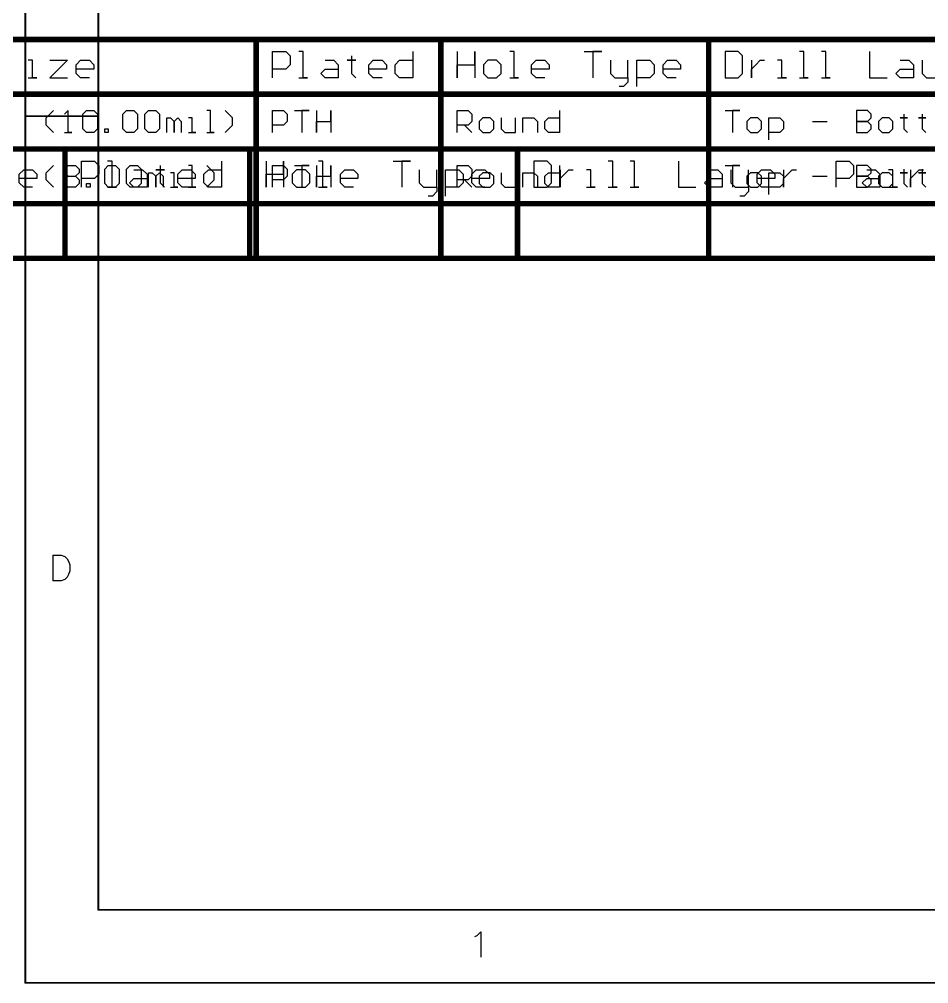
# Model space of a CAD drawing. Header units: millimetres. Extents: x 1.5 to 19.4, y 0 to 11.5.
# Drawn here: x 3.073 to 5.564, y 2.001 to 4.644 of the extents above; entities that cross this region are included whole.
import ezdxf

# ---------------------------------------------------------------- set-up
doc = ezdxf.new("R2010")
doc.units = ezdxf.units.MM
doc.header["$MEASUREMENT"] = 0
doc.layers.add('DrillDrawing', color=1, linetype='Continuous')
doc.layers.add('Mechanical18', color=56, linetype='Continuous')

msp = doc.modelspace()

# ---------------------------------------------------------------- linework, layer by layer
at = {"layer": 'DrillDrawing'}
for p, q in [((3.7664, 4.4834), (3.7664, 4.5553)), ((3.7664, 4.5553), (3.8024, 4.5553)), ((3.8024, 4.5553), (3.8144, 4.5433)), ((3.8504, 4.5553), (3.8384, 4.5553)), ((3.8504, 4.4834), (3.8504, 4.5553)), ((4.1503, 4.5553), (4.1503, 4.4834)), ((4.2723, 4.5553), (4.2723, 4.4834)), ((4.3203, 4.5193), (4.3203, 4.5553)), ((4.3203, 4.5553), (4.3203, 4.4834)), ((4.4282, 4.5553), (4.4162, 4.5553)), ((4.4282, 4.4834), (4.4282, 4.5553)), ((4.6202, 4.5553), (4.6682, 4.5553)), ((4.6682, 4.5553), (4.6442, 4.5553)), ((4.6442, 4.5553), (4.6442, 4.4834)), ((5.0061, 4.5553), (5.0061, 4.4834)), ((5.0421, 4.5553), (5.0061, 4.5553)), ((5.0541, 4.5433), (5.0421, 4.5553)), ((5.222, 4.5553), (5.21, 4.5553)), ((5.222, 4.4834), (5.222, 4.5553)), ((5.282, 4.5553), (5.27, 4.5553)), ((5.282, 4.4834), (5.282, 4.5553)), ((5.402, 4.5553), (5.402, 4.4834)), ((3.1086, 4.5313), (3.0966, 4.5313)), ((3.1086, 4.4834), (3.1086, 4.5313)), ((3.1566, 4.5313), (3.2046, 4.5313)), ((3.2046, 4.5313), (3.1566, 4.4834)), ((3.2286, 4.5193), (3.2406, 4.5313)), ((3.2406, 4.5313), (3.2645, 4.5313)), ((3.2645, 4.5313), (3.2765, 4.5193)), ((3.8144, 4.5433), (3.8144, 4.5193)), ((3.9104, 4.5313), (3.9344, 4.5313)), ((3.9344, 4.5313), (3.9464, 4.5193)), ((3.9823, 4.5313), (3.9704, 4.5313)), ((3.9704, 4.5313), (3.9943, 4.5313)), ((3.9823, 4.5433), (3.9823, 4.5313)), ((3.9943, 4.5313), (3.9823, 4.5313)), ((3.9823, 4.5313), (3.9823, 4.4954)), ((4.0303, 4.5193), (4.0423, 4.5313)), ((4.0423, 4.5313), (4.0663, 4.5313)), ((4.0663, 4.5313), (4.0783, 4.5193)), ((4.1023, 4.5193), (4.1143, 4.5313)), ((4.1143, 4.5313), (4.1503, 4.5313)), ((4.3563, 4.5313), (4.3443, 4.5193)), ((4.3803, 4.5313), (4.3563, 4.5313)), ((4.3923, 4.5193), (4.3803, 4.5313)), ((4.4762, 4.5193), (4.4882, 4.5313)), ((4.4882, 4.5313), (4.5122, 4.5313)), ((4.5122, 4.5313), (4.5242, 4.5193)), ((4.6922, 4.5313), (4.6922, 4.4954)), ((4.7401, 4.4834), (4.7401, 4.5313)), ((4.7641, 4.4594), (4.7641, 4.5313)), ((4.7641, 4.5313), (4.8001, 4.5313)), ((4.8001, 4.5313), (4.8121, 4.5193)), ((4.8361, 4.5193), (4.8481, 4.5313)), ((4.8481, 4.5313), (4.8721, 4.5313)), ((4.8721, 4.5313), (4.8841, 4.5193)), ((5.0541, 4.4954), (5.0541, 4.5433)), ((5.0781, 4.5313), (5.0781, 4.4834)), ((5.0901, 4.5193), (5.1021, 4.5313)), ((5.1021, 4.5313), (5.1141, 4.5313)), ((5.162, 4.5313), (5.15, 4.5313)), ((5.162, 4.4834), (5.162, 4.5313)), ((5.4859, 4.5313), (5.5099, 4.5313)), ((5.5099, 4.5313), (5.5219, 4.5193)), ((5.5459, 4.5313), (5.5459, 4.4954)), ((3.2286, 4.4954), (3.2286, 4.5193)), ((3.2765, 4.5074), (3.2286, 4.5074)), ((3.2406, 4.4834), (3.2286, 4.4954)), ((3.2765, 4.5193), (3.2765, 4.5074)), ((3.8024, 4.5074), (3.7664, 4.5074)), ((3.8144, 4.5193), (3.8024, 4.5074)), ((3.8984, 4.4954), (3.9104, 4.5074)), ((3.9104, 4.4834), (3.8984, 4.4954)), ((3.9104, 4.5074), (3.9464, 4.5074)), ((3.9464, 4.5193), (3.9464, 4.4834)), ((3.9823, 4.4954), (3.9943, 4.4834)), ((4.0303, 4.4954), (4.0303, 4.5193)), ((4.0783, 4.5074), (4.0303, 4.5074)), ((4.0423, 4.4834), (4.0303, 4.4954)), ((4.0783, 4.5193), (4.0783, 4.5074)), ((4.1023, 4.4954), (4.1023, 4.5193)), ((4.1143, 4.4834), (4.1023, 4.4954)), ((4.2723, 4.4834), (4.2723, 4.5193)), ((4.2723, 4.5193), (4.3203, 4.5193)), ((4.3443, 4.5193), (4.3443, 4.4954)), ((4.3443, 4.4954), (4.3563, 4.4834)), ((4.3803, 4.4834), (4.3923, 4.4954)), ((4.3923, 4.4954), (4.3923, 4.5193)), ((4.4762, 4.4954), (4.4762, 4.5193)), ((4.5242, 4.5074), (4.4762, 4.5074)), ((4.4882, 4.4834), (4.4762, 4.4954)), ((4.5242, 4.5193), (4.5242, 4.5074)), ((4.6922, 4.4954), (4.7042, 4.4834)), ((4.8121, 4.4954), (4.8001, 4.4834)), ((4.8121, 4.5193), (4.8121, 4.4954)), ((4.8361, 4.4954), (4.8361, 4.5193)), ((4.8841, 4.5074), (4.8361, 4.5074)), ((4.8481, 4.4834), (4.8361, 4.4954)), ((4.8841, 4.5193), (4.8841, 4.5074)), ((5.0421, 4.4834), (5.0541, 4.4954)), ((5.0781, 4.5074), (5.0901, 4.5193)), ((5.0781, 4.4834), (5.0781, 4.5074)), ((5.4739, 4.4954), (5.4859, 4.5074)), ((5.4859, 4.4834), (5.4739, 4.4954)), ((5.4859, 4.5074), (5.5219, 4.5074)), ((5.5219, 4.5193), (5.5219, 4.4834)), ((5.5459, 4.4954), (5.5579, 4.4834)), ((3.0966, 4.4834), (3.1206, 4.4834)), ((3.1206, 4.4834), (3.1086, 4.4834)), ((3.1566, 4.4834), (3.2046, 4.4834)), ((3.2645, 4.4834), (3.2406, 4.4834)), ((3.8384, 4.4834), (3.8624, 4.4834)), ((3.8624, 4.4834), (3.8504, 4.4834)), ((3.9464, 4.4834), (3.9104, 4.4834)), ((4.0663, 4.4834), (4.0423, 4.4834)), ((4.1503, 4.4834), (4.1143, 4.4834)), ((4.3563, 4.4834), (4.3803, 4.4834)), ((4.4162, 4.4834), (4.4402, 4.4834)), ((4.4402, 4.4834), (4.4282, 4.4834)), ((4.5122, 4.4834), (4.4882, 4.4834)), ((4.7042, 4.4834), (4.7401, 4.4834)), ((4.7401, 4.4714), (4.7281, 4.4594)), ((4.7401, 4.4834), (4.7401, 4.4714)), ((4.8001, 4.4834), (4.7641, 4.4834)), ((4.8721, 4.4834), (4.8481, 4.4834)), ((5.0061, 4.4834), (5.0421, 4.4834)), ((5.15, 4.4834), (5.174, 4.4834)), ((5.174, 4.4834), (5.162, 4.4834)), ((5.21, 4.4834), (5.234, 4.4834)), ((5.234, 4.4834), (5.222, 4.4834)), ((5.27, 4.4834), (5.294, 4.4834)), ((5.294, 4.4834), (5.282, 4.4834)), ((5.402, 4.4834), (5.45, 4.4834)), ((5.5219, 4.4834), (5.4859, 4.4834)), ((5.5579, 4.4834), (5.5939, 4.4834)), ((4.7281, 4.4594), (4.7162, 4.4594)), ((3.1466, 4.3733), (3.1666, 4.3933)), ((3.2066, 4.3933), (3.1966, 4.3833)), ((3.2066, 4.3334), (3.2066, 4.3933)), ((3.2466, 4.3833), (3.2565, 4.3933)), ((3.2565, 4.3933), (3.2765, 4.3933)), ((3.2765, 4.3933), (3.2865, 4.3833)), ((3.3565, 4.3833), (3.3665, 4.3933)), ((3.3665, 4.3933), (3.3865, 4.3933)), ((3.3865, 4.3933), (3.3965, 4.3833)), ((3.4165, 4.3833), (3.4265, 4.3933)), ((3.4265, 4.3933), (3.4465, 4.3933)), ((3.4465, 4.3933), (3.4565, 4.3833)), ((3.5964, 4.3933), (3.5864, 4.3933)), ((3.5964, 4.3334), (3.5964, 4.3933)), ((3.6564, 4.3733), (3.6364, 4.3933)), ((3.7664, 4.3334), (3.7664, 4.3933)), ((3.7664, 4.3933), (3.7964, 4.3933)), ((3.7964, 4.3933), (3.8064, 4.3833)), ((3.8264, 4.3933), (3.8664, 4.3933)), ((3.8664, 4.3933), (3.8464, 4.3933)), ((3.8464, 4.3933), (3.8464, 4.3334)), ((3.8864, 4.3933), (3.8864, 4.3334)), ((3.9264, 4.3634), (3.9264, 4.3933)), ((3.9264, 4.3933), (3.9264, 4.3334)), ((4.2723, 4.3334), (4.2723, 4.3933)), ((4.2723, 4.3933), (4.3023, 4.3933)), ((4.3023, 4.3933), (4.3123, 4.3833)), ((4.5522, 4.3933), (4.5522, 4.3334)), ((5.0061, 4.3933), (5.0461, 4.3933)), ((5.0461, 4.3933), (5.0261, 4.3933)), ((5.0261, 4.3933), (5.0261, 4.3334)), ((5.366, 4.3933), (5.366, 4.3334)), ((5.396, 4.3933), (5.366, 4.3933)), ((5.406, 4.3833), (5.396, 4.3933)), ((3.1466, 4.3534), (3.1466, 4.3733)), ((3.2466, 4.3434), (3.2466, 4.3833)), ((3.2865, 4.3833), (3.2865, 4.3434)), ((3.3565, 4.3434), (3.3565, 4.3833)), ((3.3965, 4.3833), (3.3965, 4.3434)), ((3.4165, 4.3434), (3.4165, 4.3833)), ((3.4565, 4.3833), (3.4565, 4.3434)), ((3.4765, 4.3334), (3.4765, 4.3733)), ((3.4765, 4.3733), (3.4865, 4.3733)), ((3.4865, 4.3733), (3.4965, 4.3634)), ((3.4965, 4.3634), (3.5065, 4.3733)), ((3.4965, 4.3634), (3.4965, 4.3334)), ((3.4965, 4.3334), (3.4965, 4.3634)), ((3.5065, 4.3733), (3.5165, 4.3634)), ((3.5165, 4.3634), (3.5165, 4.3334)), ((3.5465, 4.3733), (3.5365, 4.3733)), ((3.5465, 4.3334), (3.5465, 4.3733)), ((3.6564, 4.3534), (3.6564, 4.3733)), ((3.8064, 4.3634), (3.7964, 4.3534)), ((3.8064, 4.3833), (3.8064, 4.3634)), ((3.8864, 4.3334), (3.8864, 4.3634)), ((3.8864, 4.3634), (3.9264, 4.3634)), ((4.3123, 4.3634), (4.3023, 4.3534)), ((4.3123, 4.3833), (4.3123, 4.3634)), ((4.3423, 4.3733), (4.3323, 4.3634)), ((4.3323, 4.3634), (4.3323, 4.3434)), ((4.3623, 4.3733), (4.3423, 4.3733)), ((4.3723, 4.3634), (4.3623, 4.3733)), ((4.3723, 4.3434), (4.3723, 4.3634)), ((4.3923, 4.3733), (4.3923, 4.3434)), ((4.4322, 4.3334), (4.4322, 4.3733)), ((4.4522, 4.3334), (4.4522, 4.3733)), ((4.4522, 4.3733), (4.4822, 4.3733)), ((4.4822, 4.3733), (4.4922, 4.3634)), ((4.4922, 4.3634), (4.4922, 4.3334)), ((4.5122, 4.3634), (4.5222, 4.3733)), ((4.5122, 4.3434), (4.5122, 4.3634)), ((4.5222, 4.3733), (4.5522, 4.3733)), ((5.0761, 4.3733), (5.0661, 4.3634)), ((5.0661, 4.3634), (5.0661, 4.3434)), ((5.0961, 4.3733), (5.0761, 4.3733)), ((5.1061, 4.3634), (5.0961, 4.3733)), ((5.1061, 4.3434), (5.1061, 4.3634)), ((5.1261, 4.3134), (5.1261, 4.3733)), ((5.1261, 4.3733), (5.156, 4.3733)), ((5.156, 4.3733), (5.166, 4.3634)), ((5.166, 4.3634), (5.166, 4.3434)), ((5.246, 4.3634), (5.286, 4.3634)), ((5.396, 4.3634), (5.366, 4.3634)), ((5.366, 4.3634), (5.396, 4.3634)), ((5.396, 4.3634), (5.406, 4.3733)), ((5.406, 4.3534), (5.396, 4.3634)), ((5.406, 4.3733), (5.406, 4.3833)), ((5.436, 4.3733), (5.426, 4.3634)), ((5.426, 4.3634), (5.426, 4.3434)), ((5.456, 4.3733), (5.436, 4.3733)), ((5.4659, 4.3634), (5.456, 4.3733)), ((5.4659, 4.3434), (5.4659, 4.3634)), ((5.4959, 4.3733), (5.4859, 4.3733)), ((5.4859, 4.3733), (5.5059, 4.3733)), ((5.4959, 4.3833), (5.4959, 4.3733)), ((5.5059, 4.3733), (5.4959, 4.3733)), ((5.4959, 4.3733), (5.4959, 4.3434)), ((5.5459, 4.3733), (5.5359, 4.3733)), ((5.5359, 4.3733), (5.5559, 4.3733)), ((5.5459, 4.3833), (5.5459, 4.3733)), ((5.5559, 4.3733), (5.5459, 4.3733)), ((5.5459, 4.3733), (5.5459, 4.3434)), ((3.1666, 4.3334), (3.1466, 4.3534)), ((3.2565, 4.3334), (3.2466, 4.3434)), ((3.2865, 4.3434), (3.2765, 4.3334)), ((3.3065, 4.3334), (3.3065, 4.3434)), ((3.3065, 4.3434), (3.3165, 4.3434)), ((3.3165, 4.3434), (3.3165, 4.3334)), ((3.3665, 4.3334), (3.3565, 4.3434)), ((3.3965, 4.3434), (3.3865, 4.3334)), ((3.4265, 4.3334), (3.4165, 4.3434)), ((3.4565, 4.3434), (3.4465, 4.3334)), ((3.6364, 4.3334), (3.6564, 4.3534)), ((3.7964, 4.3534), (3.7664, 4.3534)), ((4.3023, 4.3534), (4.2723, 4.3534)), ((4.2923, 4.3534), (4.3123, 4.3334)), ((4.3323, 4.3434), (4.3423, 4.3334)), ((4.3623, 4.3334), (4.3723, 4.3434)), ((4.3923, 4.3434), (4.4023, 4.3334)), ((4.5222, 4.3334), (4.5122, 4.3434)), ((5.0661, 4.3434), (5.0761, 4.3334)), ((5.0961, 4.3334), (5.1061, 4.3434)), ((5.166, 4.3434), (5.156, 4.3334)), ((5.396, 4.3334), (5.406, 4.3434)), ((5.406, 4.3434), (5.406, 4.3534)), ((5.426, 4.3434), (5.436, 4.3334)), ((5.456, 4.3334), (5.4659, 4.3434)), ((5.4959, 4.3434), (5.5059, 4.3334)), ((5.5459, 4.3434), (5.5559, 4.3334)), ((3.1966, 4.3334), (3.2166, 4.3334)), ((3.2166, 4.3334), (3.2066, 4.3334)), ((3.2765, 4.3334), (3.2565, 4.3334)), ((3.3165, 4.3334), (3.3065, 4.3334)), ((3.3865, 4.3334), (3.3665, 4.3334)), ((3.4465, 4.3334), (3.4265, 4.3334)), ((3.5365, 4.3334), (3.5565, 4.3334)), ((3.5565, 4.3334), (3.5465, 4.3334)), ((3.5864, 4.3334), (3.6064, 4.3334)), ((3.6064, 4.3334), (3.5964, 4.3334)), ((4.3423, 4.3334), (4.3623, 4.3334)), ((4.4023, 4.3334), (4.4322, 4.3334)), ((4.5522, 4.3334), (4.5222, 4.3334)), ((5.0761, 4.3334), (5.0961, 4.3334)), ((5.156, 4.3334), (5.1261, 4.3334)), ((5.366, 4.3334), (5.396, 4.3334)), ((5.436, 4.3334), (5.456, 4.3334)), ((3.0726, 4.2193), (3.0846, 4.2313)), ((3.0846, 4.2313), (3.1086, 4.2313)), ((3.1086, 4.2313), (3.1206, 4.2193)), ((3.1466, 4.2233), (3.1666, 4.2433)), ((3.1966, 4.2333), (3.2066, 4.2433)), ((3.1966, 4.2233), (3.1966, 4.2333)), ((3.2066, 4.2433), (3.2266, 4.2433)), ((3.2266, 4.2433), (3.2366, 4.2333)), ((3.2366, 4.2333), (3.2366, 4.2233)), ((3.2426, 4.1834), (3.2426, 4.2553)), ((3.2426, 4.2553), (3.2786, 4.2553)), ((3.2786, 4.2553), (3.2906, 4.2433)), ((3.2906, 4.2433), (3.2906, 4.2193)), ((3.3065, 4.2333), (3.3165, 4.2433)), ((3.3065, 4.1934), (3.3065, 4.2333)), ((3.3266, 4.2553), (3.3146, 4.2553)), ((3.3165, 4.2433), (3.3365, 4.2433)), ((3.3266, 4.1834), (3.3266, 4.2553)), ((3.3365, 4.2433), (3.3465, 4.2333)), ((3.3465, 4.2333), (3.3465, 4.1934)), ((3.3665, 4.2333), (3.3765, 4.2433)), ((3.3665, 4.1934), (3.3665, 4.2333)), ((3.3765, 4.2433), (3.3965, 4.2433)), ((3.3865, 4.2313), (3.4105, 4.2313)), ((3.3965, 4.2433), (3.4065, 4.2333)), ((3.4065, 4.2333), (3.4065, 4.1934)), ((3.4105, 4.2313), (3.4225, 4.2193)), ((3.4585, 4.2313), (3.4465, 4.2313)), ((3.4465, 4.2313), (3.4705, 4.2313)), ((3.4585, 4.2433), (3.4585, 4.2313)), ((3.4705, 4.2313), (3.4585, 4.2313)), ((3.4585, 4.2313), (3.4585, 4.1954)), ((3.5065, 4.2193), (3.5185, 4.2313)), ((3.5185, 4.2313), (3.5425, 4.2313)), ((3.5465, 4.2433), (3.5365, 4.2433)), ((3.5425, 4.2313), (3.5545, 4.2193)), ((3.5465, 4.1834), (3.5465, 4.2433)), ((3.5785, 4.2193), (3.5905, 4.2313)), ((3.6064, 4.2233), (3.5864, 4.2433)), ((3.5905, 4.2313), (3.6265, 4.2313)), ((3.6265, 4.2553), (3.6265, 4.1834)), ((3.7485, 4.2553), (3.7485, 4.1834)), ((3.7664, 4.1834), (3.7664, 4.2433)), ((3.7664, 4.2433), (3.7964, 4.2433)), ((3.7964, 4.2433), (3.8064, 4.2333)), ((3.7965, 4.2193), (3.7965, 4.2553)), ((3.7965, 4.2553), (3.7965, 4.1834)), ((3.8064, 4.2333), (3.8064, 4.2134)), ((3.8324, 4.2313), (3.8204, 4.2193)), ((3.8264, 4.2433), (3.8664, 4.2433)), ((3.8564, 4.2313), (3.8324, 4.2313)), ((3.8664, 4.2433), (3.8464, 4.2433)), ((3.8464, 4.2433), (3.8464, 4.1834)), ((3.8684, 4.2193), (3.8564, 4.2313)), ((3.8864, 4.2433), (3.8864, 4.1834)), ((3.9044, 4.2553), (3.8924, 4.2553)), ((3.9044, 4.1834), (3.9044, 4.2553)), ((3.9264, 4.2134), (3.9264, 4.2433)), ((3.9264, 4.2433), (3.9264, 4.1834)), ((3.9524, 4.2193), (3.9644, 4.2313)), ((3.9644, 4.2313), (3.9884, 4.2313)), ((3.9884, 4.2313), (4.0004, 4.2193)), ((4.0964, 4.2553), (4.1443, 4.2553)), ((4.1443, 4.2553), (4.1204, 4.2553)), ((4.1204, 4.2553), (4.1204, 4.1834)), ((4.1683, 4.2313), (4.1683, 4.1954)), ((4.2163, 4.1834), (4.2163, 4.2313)), ((4.2403, 4.1594), (4.2403, 4.2313)), ((4.2403, 4.2313), (4.2763, 4.2313)), ((4.2723, 4.1834), (4.2723, 4.2433)), ((4.2723, 4.2433), (4.3023, 4.2433)), ((4.2763, 4.2313), (4.2883, 4.2193)), ((4.3023, 4.2433), (4.3123, 4.2333)), ((4.3123, 4.2333), (4.3123, 4.2134)), ((4.3123, 4.2193), (4.3243, 4.2313)), ((4.3243, 4.2313), (4.3483, 4.2313)), ((4.3483, 4.2313), (4.3603, 4.2193)), ((4.4823, 4.2553), (4.4823, 4.1834)), ((4.5183, 4.2553), (4.4823, 4.2553)), ((4.5303, 4.2433), (4.5183, 4.2553)), ((4.5303, 4.1954), (4.5303, 4.2433)), ((4.5522, 4.2433), (4.5522, 4.1834)), ((4.5543, 4.2313), (4.5543, 4.1834)), ((4.5662, 4.2193), (4.5782, 4.2313)), ((4.5782, 4.2313), (4.5902, 4.2313)), ((4.6382, 4.2313), (4.6262, 4.2313)), ((4.6382, 4.1834), (4.6382, 4.2313)), ((4.6982, 4.2553), (4.6862, 4.2553)), ((4.6982, 4.1834), (4.6982, 4.2553)), ((4.7582, 4.2553), (4.7462, 4.2553)), ((4.7582, 4.1834), (4.7582, 4.2553)), ((4.8781, 4.2553), (4.8781, 4.1834)), ((4.9621, 4.2313), (4.9861, 4.2313)), ((4.9861, 4.2313), (4.9981, 4.2193)), ((5.0061, 4.2433), (5.0461, 4.2433)), ((5.0221, 4.2313), (5.0221, 4.1954)), ((5.0461, 4.2433), (5.0261, 4.2433)), ((5.0261, 4.2433), (5.0261, 4.1834)), ((5.0701, 4.1834), (5.0701, 4.2313)), ((5.0941, 4.2193), (5.1061, 4.2313)), ((5.1061, 4.2313), (5.1301, 4.2313)), ((5.1301, 4.2313), (5.1421, 4.2193)), ((5.1661, 4.2313), (5.1661, 4.1834)), ((5.178, 4.2193), (5.19, 4.2313)), ((5.19, 4.2313), (5.202, 4.2313)), ((5.31, 4.1834), (5.31, 4.2553)), ((5.31, 4.2553), (5.346, 4.2553)), ((5.346, 4.2553), (5.358, 4.2433)), ((5.358, 4.2433), (5.358, 4.2193)), ((5.366, 4.2433), (5.366, 4.1834)), ((5.396, 4.2433), (5.366, 4.2433)), ((5.394, 4.2313), (5.418, 4.2313)), ((5.406, 4.2333), (5.396, 4.2433)), ((5.406, 4.2233), (5.406, 4.2333)), ((5.418, 4.2313), (5.43, 4.2193)), ((5.466, 4.2313), (5.454, 4.2313)), ((5.466, 4.1834), (5.466, 4.2313)), ((5.4959, 4.2333), (5.4959, 4.2233)), ((5.5139, 4.2313), (5.5139, 4.1834)), ((5.5259, 4.2193), (5.5379, 4.2313)), ((5.5379, 4.2313), (5.5499, 4.2313)), ((5.5459, 4.2333), (5.5459, 4.2233)), ((3.0726, 4.1954), (3.0726, 4.2193)), ((3.1206, 4.2074), (3.0726, 4.2074)), ((3.1206, 4.2193), (3.1206, 4.2074)), ((3.1466, 4.2034), (3.1466, 4.2233)), ((3.1666, 4.1834), (3.1466, 4.2034)), ((3.2066, 4.2134), (3.1966, 4.2233)), ((3.1966, 4.2034), (3.2066, 4.2134)), ((3.1966, 4.1934), (3.1966, 4.2034)), ((3.2066, 4.2134), (3.2266, 4.2134)), ((3.2366, 4.2233), (3.2266, 4.2134)), ((3.2266, 4.2134), (3.2366, 4.2034)), ((3.2366, 4.2034), (3.2366, 4.1934)), ((3.2786, 4.2074), (3.2426, 4.2074)), ((3.2906, 4.2193), (3.2786, 4.2074)), ((3.3746, 4.1954), (3.3865, 4.2074)), ((3.3865, 4.2074), (3.4225, 4.2074)), ((3.4225, 4.2193), (3.4225, 4.1834)), ((3.4265, 4.1834), (3.4265, 4.2233)), ((3.4265, 4.2233), (3.4365, 4.2233)), ((3.4365, 4.2233), (3.4465, 4.2134)), ((3.4465, 4.2134), (3.4565, 4.2233)), ((3.4465, 4.2134), (3.4465, 4.1834)), ((3.4465, 4.1834), (3.4465, 4.2134)), ((3.4565, 4.2233), (3.4665, 4.2134)), ((3.4665, 4.2134), (3.4665, 4.1834)), ((3.4965, 4.2233), (3.4865, 4.2233)), ((3.4965, 4.1834), (3.4965, 4.2233)), ((3.5065, 4.1954), (3.5065, 4.2193)), ((3.5545, 4.2074), (3.5065, 4.2074)), ((3.5545, 4.2193), (3.5545, 4.2074)), ((3.5785, 4.1954), (3.5785, 4.2193)), ((3.5864, 4.1834), (3.6064, 4.2034)), ((3.6064, 4.2034), (3.6064, 4.2233)), ((3.7485, 4.1834), (3.7485, 4.2193)), ((3.7485, 4.2193), (3.7965, 4.2193)), ((3.7964, 4.2034), (3.7664, 4.2034)), ((3.8064, 4.2134), (3.7964, 4.2034)), ((3.8204, 4.2193), (3.8204, 4.1954)), ((3.8684, 4.1954), (3.8684, 4.2193)), ((3.8864, 4.1834), (3.8864, 4.2134)), ((3.8864, 4.2134), (3.9264, 4.2134)), ((3.9524, 4.1954), (3.9524, 4.2193)), ((4.0004, 4.2074), (3.9524, 4.2074)), ((4.0004, 4.2193), (4.0004, 4.2074)), ((4.3023, 4.2034), (4.2723, 4.2034)), ((4.2883, 4.2193), (4.2883, 4.1954)), ((4.2923, 4.2034), (4.3123, 4.1834)), ((4.3123, 4.2134), (4.3023, 4.2034)), ((4.3123, 4.1954), (4.3123, 4.2193)), ((4.3603, 4.2074), (4.3123, 4.2074)), ((4.3423, 4.2233), (4.3323, 4.2134)), ((4.3323, 4.2134), (4.3323, 4.1934)), ((4.3623, 4.2233), (4.3423, 4.2233)), ((4.3603, 4.2193), (4.3603, 4.2074)), ((4.3723, 4.2134), (4.3623, 4.2233)), ((4.3723, 4.1934), (4.3723, 4.2134)), ((4.3923, 4.2233), (4.3923, 4.1934)), ((4.4322, 4.1834), (4.4322, 4.2233)), ((4.4522, 4.1834), (4.4522, 4.2233)), ((4.4522, 4.2233), (4.4822, 4.2233)), ((4.4822, 4.2233), (4.4922, 4.2134)), ((4.4922, 4.2134), (4.4922, 4.1834)), ((4.5122, 4.2134), (4.5222, 4.2233)), ((4.5122, 4.1934), (4.5122, 4.2134)), ((4.5222, 4.2233), (4.5522, 4.2233)), ((4.5543, 4.2074), (4.5662, 4.2193)), ((4.5543, 4.1834), (4.5543, 4.2074)), ((4.9501, 4.1954), (4.9621, 4.2074)), ((4.9621, 4.2074), (4.9981, 4.2074)), ((4.9981, 4.2193), (4.9981, 4.1834)), ((5.0761, 4.2233), (5.0661, 4.2134)), ((5.0661, 4.2134), (5.0661, 4.1934)), ((5.0961, 4.2233), (5.0761, 4.2233)), ((5.0941, 4.1954), (5.0941, 4.2193)), ((5.1421, 4.2074), (5.0941, 4.2074)), ((5.1061, 4.2134), (5.0961, 4.2233)), ((5.1061, 4.1934), (5.1061, 4.2134)), ((5.1261, 4.1634), (5.1261, 4.2233)), ((5.1261, 4.2233), (5.156, 4.2233)), ((5.1421, 4.2193), (5.1421, 4.2074)), ((5.156, 4.2233), (5.166, 4.2134)), ((5.166, 4.2134), (5.166, 4.1934)), ((5.1661, 4.2074), (5.178, 4.2193)), ((5.1661, 4.1834), (5.1661, 4.2074)), ((5.246, 4.2134), (5.286, 4.2134)), ((5.346, 4.2074), (5.31, 4.2074)), ((5.358, 4.2193), (5.346, 4.2074)), ((5.396, 4.2134), (5.366, 4.2134)), ((5.366, 4.2134), (5.396, 4.2134)), ((5.382, 4.1954), (5.394, 4.2074)), ((5.394, 4.2074), (5.43, 4.2074)), ((5.396, 4.2134), (5.406, 4.2233)), ((5.406, 4.2034), (5.396, 4.2134)), ((5.406, 4.1934), (5.406, 4.2034)), ((5.436, 4.2233), (5.426, 4.2134)), ((5.426, 4.2134), (5.426, 4.1934)), ((5.43, 4.2193), (5.43, 4.1834)), ((5.456, 4.2233), (5.436, 4.2233)), ((5.4659, 4.2134), (5.456, 4.2233)), ((5.4659, 4.1934), (5.4659, 4.2134)), ((5.4959, 4.2233), (5.4859, 4.2233)), ((5.4859, 4.2233), (5.5059, 4.2233)), ((5.5059, 4.2233), (5.4959, 4.2233)), ((5.4959, 4.2233), (5.4959, 4.1934)), ((5.5139, 4.2074), (5.5259, 4.2193)), ((5.5139, 4.1834), (5.5139, 4.2074)), ((5.5459, 4.2233), (5.5359, 4.2233)), ((5.5359, 4.2233), (5.5559, 4.2233)), ((5.5559, 4.2233), (5.5459, 4.2233)), ((5.5459, 4.2233), (5.5459, 4.1934)), ((3.0846, 4.1834), (3.0726, 4.1954)), ((3.1086, 4.1834), (3.0846, 4.1834)), ((3.2066, 4.1834), (3.1966, 4.1934)), ((3.2266, 4.1834), (3.2066, 4.1834)), ((3.2366, 4.1934), (3.2266, 4.1834)), ((3.2565, 4.1834), (3.2565, 4.1934)), ((3.2565, 4.1934), (3.2665, 4.1934)), ((3.2665, 4.1834), (3.2565, 4.1834)), ((3.2665, 4.1934), (3.2665, 4.1834)), ((3.3165, 4.1834), (3.3065, 4.1934)), ((3.3146, 4.1834), (3.3386, 4.1834)), ((3.3365, 4.1834), (3.3165, 4.1834)), ((3.3386, 4.1834), (3.3266, 4.1834)), ((3.3465, 4.1934), (3.3365, 4.1834)), ((3.3765, 4.1834), (3.3665, 4.1934)), ((3.3865, 4.1834), (3.3746, 4.1954)), ((3.3965, 4.1834), (3.3765, 4.1834)), ((3.4225, 4.1834), (3.3865, 4.1834)), ((3.4065, 4.1934), (3.3965, 4.1834)), ((3.4585, 4.1954), (3.4705, 4.1834)), ((3.4865, 4.1834), (3.5065, 4.1834)), ((3.5065, 4.1834), (3.4965, 4.1834)), ((3.5185, 4.1834), (3.5065, 4.1954)), ((3.5425, 4.1834), (3.5185, 4.1834)), ((3.5365, 4.1834), (3.5565, 4.1834)), ((3.5565, 4.1834), (3.5465, 4.1834)), ((3.5905, 4.1834), (3.5785, 4.1954)), ((3.6265, 4.1834), (3.5905, 4.1834)), ((3.8204, 4.1954), (3.8324, 4.1834)), ((3.8324, 4.1834), (3.8564, 4.1834)), ((3.8564, 4.1834), (3.8684, 4.1954)), ((3.8924, 4.1834), (3.9164, 4.1834)), ((3.9164, 4.1834), (3.9044, 4.1834)), ((3.9644, 4.1834), (3.9524, 4.1954)), ((3.9884, 4.1834), (3.9644, 4.1834)), ((4.1683, 4.1954), (4.1803, 4.1834)), ((4.1803, 4.1834), (4.2163, 4.1834)), ((4.2163, 4.1834), (4.2163, 4.1714)), ((4.2763, 4.1834), (4.2403, 4.1834)), ((4.2883, 4.1954), (4.2763, 4.1834)), ((4.3243, 4.1834), (4.3123, 4.1954)), ((4.3483, 4.1834), (4.3243, 4.1834)), ((4.3323, 4.1934), (4.3423, 4.1834)), ((4.3423, 4.1834), (4.3623, 4.1834)), ((4.3623, 4.1834), (4.3723, 4.1934)), ((4.3923, 4.1934), (4.4023, 4.1834)), ((4.4023, 4.1834), (4.4322, 4.1834)), ((4.4823, 4.1834), (4.5183, 4.1834)), ((4.5222, 4.1834), (4.5122, 4.1934)), ((4.5183, 4.1834), (4.5303, 4.1954)), ((4.5522, 4.1834), (4.5222, 4.1834)), ((4.6262, 4.1834), (4.6502, 4.1834)), ((4.6502, 4.1834), (4.6382, 4.1834)), ((4.6862, 4.1834), (4.7102, 4.1834)), ((4.7102, 4.1834), (4.6982, 4.1834)), ((4.7462, 4.1834), (4.7702, 4.1834)), ((4.7702, 4.1834), (4.7582, 4.1834)), ((4.8781, 4.1834), (4.9261, 4.1834)), ((4.9621, 4.1834), (4.9501, 4.1954)), ((4.9981, 4.1834), (4.9621, 4.1834)), ((5.0221, 4.1954), (5.0341, 4.1834)), ((5.0341, 4.1834), (5.0701, 4.1834)), ((5.0661, 4.1934), (5.0761, 4.1834)), ((5.0701, 4.1834), (5.0701, 4.1714)), ((5.0761, 4.1834), (5.0961, 4.1834)), ((5.1061, 4.1834), (5.0941, 4.1954)), ((5.0961, 4.1834), (5.1061, 4.1934)), ((5.1301, 4.1834), (5.1061, 4.1834)), ((5.156, 4.1834), (5.1261, 4.1834)), ((5.166, 4.1934), (5.156, 4.1834)), ((5.366, 4.1834), (5.396, 4.1834)), ((5.394, 4.1834), (5.382, 4.1954)), ((5.43, 4.1834), (5.394, 4.1834)), ((5.396, 4.1834), (5.406, 4.1934)), ((5.426, 4.1934), (5.436, 4.1834)), ((5.436, 4.1834), (5.456, 4.1834)), ((5.454, 4.1834), (5.478, 4.1834)), ((5.456, 4.1834), (5.4659, 4.1934)), ((5.478, 4.1834), (5.466, 4.1834)), ((5.4959, 4.1934), (5.5059, 4.1834)), ((5.5459, 4.1934), (5.5559, 4.1834)), ((4.2043, 4.1594), (4.1923, 4.1594)), ((4.2163, 4.1714), (4.2043, 4.1594)), ((5.0581, 4.1594), (5.0461, 4.1594)), ((5.0701, 4.1714), (5.0581, 4.1594))]:
    msp.add_line(p, q, dxfattribs=at)
at = {"layer": 'DrillDrawing', "const_width": 0.015}
for points in [[(1.491, 4.5884), (11.7922, 4.5884)], [(3.7214, 3.9884), (3.7214, 4.5884)], [(4.2273, 3.9884), (4.2273, 4.5884)], [(4.9611, 3.9884), (4.9611, 4.5884)], [(1.491, 4.4384), (11.7922, 4.4384)], [(1.491, 4.2884), (11.1784, 4.2884)], [(3.1976, 3.9884), (3.1976, 4.2884)], [(3.7035, 3.9884), (3.7035, 4.2884)], [(4.4373, 3.9884), (4.4373, 4.2884)], [(1.491, 4.1384), (11.1784, 4.1384)], [(1.491, 4.1384), (11.1784, 4.1384)], [(1.491, 4.1384), (11.7922, 4.1384)], [(1.491, 3.9884), (11.1784, 3.9884)], [(1.491, 3.9884), (11.7922, 3.9884)]]:
    msp.add_lwpolyline(points, dxfattribs=at)
at = {"layer": 'DrillDrawing', "const_width": 0.0075}
for points in [[(3.7177, 4.5884, 1), (3.7252, 4.5884, 1)], [(4.2235, 4.5884, 1), (4.231, 4.5884, 1)], [(4.9573, 4.5884, 1), (4.9648, 4.5884, 1)], [(3.1938, 4.2884, 1), (3.2013, 4.2884, 1)], [(3.6997, 4.2884, 1), (3.7072, 4.2884, 1)], [(4.4335, 4.2884, 1), (4.441, 4.2884, 1)], [(3.1938, 3.9884, 1), (3.2013, 3.9884, 1)], [(3.6997, 3.9884, 1), (3.7072, 3.9884, 1)], [(3.7177, 3.9884, 1), (3.7252, 3.9884, 1)], [(4.2235, 3.9884, 1), (4.231, 3.9884, 1)], [(4.4335, 3.9884, 1), (4.441, 3.9884, 1)], [(4.9573, 3.9884, 1), (4.9648, 3.9884, 1)]]:
    msp.add_lwpolyline(points, format="xyb", close=True, dxfattribs=at)
at = {"layer": 'Mechanical18'}
for p, q in [((3.1642, 3.1751), (3.1642, 3.1051)), ((3.1642, 3.1751), (3.1875, 3.1751)), ((3.1875, 3.1751), (3.1975, 3.1718)), ((3.1975, 3.1718), (3.2042, 3.1651)), ((3.2042, 3.1651), (3.2075, 3.1585)), ((3.2075, 3.1585), (3.2108, 3.1485)), ((3.2108, 3.1485), (3.2108, 3.1318)), ((3.2075, 3.1218), (3.2042, 3.1151)), ((3.2108, 3.1318), (3.2075, 3.1218)), ((3.1875, 3.1051), (3.1642, 3.1051)), ((3.1975, 3.1085), (3.1875, 3.1051)), ((3.2042, 3.1151), (3.1975, 3.1085)), ((4.3272, 2.1331), (4.3372, 2.1431)), ((4.3372, 2.1431), (4.3372, 2.0731)), ((4.3205, 2.1298), (4.3272, 2.1331))]:
    msp.add_line(p, q, dxfattribs=at)
at = {"layer": 'Mechanical18', "const_width": 0.005}
for points in [[(3.0892, 2.0031), (3.0892, 11.5031)], [(3.2892, 2.2031), (3.2892, 11.3031)], [(3.0892, 4.3781), (3.2892, 4.3781)], [(3.2892, 2.2031), (17.8892, 2.2031)], [(3.0892, 2.0031), (18.0892, 2.0031)]]:
    msp.add_lwpolyline(points, dxfattribs=at)
at = {"layer": 'Mechanical18', "const_width": 0.0025}
for points in [[(3.0879, 4.3781, 1), (3.0904, 4.3781, 1)], [(3.2879, 4.3781, 1), (3.2904, 4.3781, 1)], [(3.2879, 2.2031, 1), (3.2904, 2.2031, 1)], [(3.2879, 2.2031, 1), (3.2904, 2.2031, 1)], [(3.0879, 2.0031, 1), (3.0904, 2.0031, 1)], [(3.0879, 2.0031, 1), (3.0904, 2.0031, 1)]]:
    msp.add_lwpolyline(points, format="xyb", close=True, dxfattribs=at)

doc.saveas('drawing.dxf')
